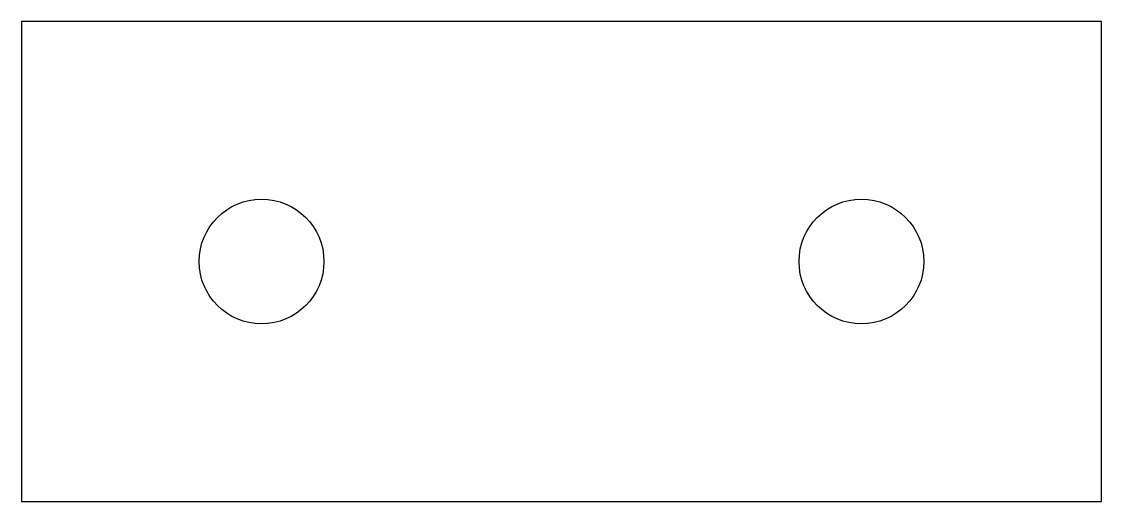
# Model space of a CAD drawing. Header units: inches. Extents: x -2.25 to 0, y 0 to 1.
import ezdxf

# ---------------------------------------------------------------- set-up
doc = ezdxf.new("R2010")
doc.units = ezdxf.units.IN
doc.header["$MEASUREMENT"] = 0

msp = doc.modelspace()

# ---------------------------------------------------------------- linework, layer by layer
msp.add_lwpolyline([(0, 0), (0, 1), (-2.25, 1), (-2.25, 0)], close=True)
for centre in [(-1.75, 0.5), (-0.5, 0.5)]:
    msp.add_circle(centre, 0.13)

doc.saveas('drawing.dxf')
